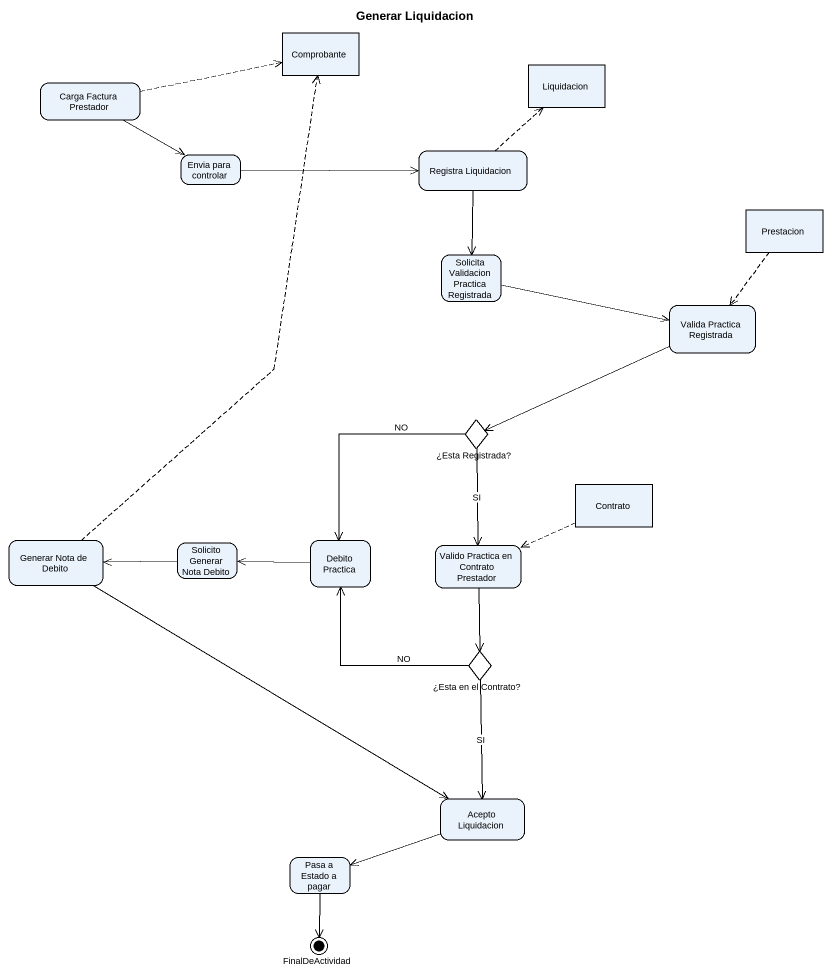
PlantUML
@startuml
title Generar Liquidacion
hide empty description
state Comprobante <<object>>
state Liquidacion <<object>>
state "Carga Factura Prestador" as Carga_Factura_Prestador
state "Registra Liquidacion" as Registra_Liquidacion
state "Envia para controlar" as Envia_para_controlar
state Prestacion <<object>>
state "Solicita Validacion Practica Registrada" as Solicita_Validacion
state "Valida Practica Registrada" as Valida_Practica_Registrada
state "¿Esta Registrada?" as Esta_Registrada <<choice>>
state Contrato <<object>>
state "Generar Nota de Debito" as Generar_Nota_de_Debito
state "Solicito Generar Nota Debito" as Solicito_Generar_Nota_Debito
state "Debito Practica" as Debito_Practica
state "Valido Practica en Contrato Prestador" as Valido_Practica_en_Contrato
state "¿Esta en el Contrato?" as Esta_en_el_Contrato <<choice>>
state "Acepto Liquidacion" as Acepto_Liquidacion
state "Pasa a Estado a pagar" as Pasa_a_Estado_a_pagar
state FinalDeActividad <<end>>
Carga_Factura_Prestador -right[dashed]-> Comprobante
Carga_Factura_Prestador -right-> Envia_para_controlar
Registra_Liquidacion -up[dashed]-> Liquidacion
Registra_Liquidacion --> Solicita_Validacion
Envia_para_controlar -right-> Registra_Liquidacion
Prestacion -[dashed]-> Valida_Practica_Registrada
Solicita_Validacion -right-> Valida_Practica_Registrada
Valida_Practica_Registrada -left-> Esta_Registrada
Esta_Registrada --> Debito_Practica : NO
Esta_Registrada --> Valido_Practica_en_Contrato : SI
Contrato -left[dashed]-> Valido_Practica_en_Contrato
Generar_Nota_de_Debito -up[dashed]-> Comprobante
Generar_Nota_de_Debito --> Acepto_Liquidacion
Solicito_Generar_Nota_Debito -left-> Generar_Nota_de_Debito
Debito_Practica -left-> Solicito_Generar_Nota_Debito
Valido_Practica_en_Contrato --> Esta_en_el_Contrato
Esta_en_el_Contrato -up-> Debito_Practica : NO
Esta_en_el_Contrato --> Acepto_Liquidacion : SI
Acepto_Liquidacion -left-> Pasa_a_Estado_a_pagar
Pasa_a_Estado_a_pagar --> FinalDeActividad
@enduml
